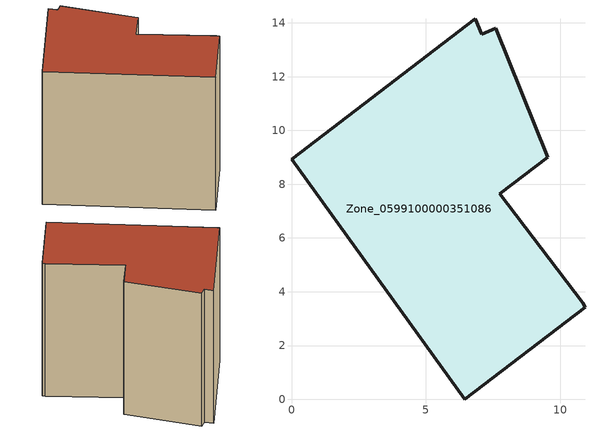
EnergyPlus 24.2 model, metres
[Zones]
Zone_0599100000351086
 floor ground (C_G): 7.07,13.58 7.59,13.81 9.54,9.01 7.75,7.64 10.83,3.59 10.91,3.41 6.44,0 0,8.93 6.84,14.15 z0
 wall outside (C_F): 6.84,14.15 0,8.93 6.44,0 10.91,3.41 10.83,3.59 7.75,7.64 9.54,9.01 7.59,13.81 7.07,13.58 6.84,14.15 z0:9.46
 roof outside (C_R): 10.91,3.41 10.83,3.59 7.75,7.64 9.54,9.01 7.59,13.81 7.07,13.58 6.84,14.15 0,8.93 6.44,0 z9.46
[BUILDING]
Pand.0599100000351086: North Axis=0; Terrain=City; Loads Convergence Tolerance Value=0.04; Temperature Convergence Tolerance Value=0.4; Solar Distribution=FullExterior; Maximum Number of Warmup Days=25; Minimum Number of Warmup Days=1
[Site:Location]
Rotterdam.The.Hague.AP_ZH_NLD Design_Conditions: Latitude=51.96; Longitude=4.45; Time Zone=1; Elevation=-4.5
[SITE:GROUNDTEMPERATURE:BUILDINGSURFACE]
18, 18, 18, 18, 18, 18, 18, 18, 18, 18, 18, 18
[MATERIAL] Thermal Absorptance=0.9; Solar Absorptance=0.7; Visible Absorptance=0.7
Name | Roughness | Thickness | Conductivity | Density | Specific Heat
G.TC.1992-2005 | MediumSmooth | 0.15 | 0.06 | 540 | 1210
F.TC.1992-2005 | Rough | 0.3 | 0.12 | 1920 | 840
R.TC.1992-2005 | MediumRough | 0.2 | 0.08 | 1500 | 1000
[CONSTRUCTION]
C_G: G.TC.1992-2005
C_F: F.TC.1992-2005
C_R: R.TC.1992-2005
[ZONE]
Zone_0599100000351086: Type=1; Multiplier=1; Ceiling Height=Autocalculate; Volume=Autocalculate; Floor Area=autocalculate; Part of Total Floor Area=Yes
[ZONEINFILTRATION:DESIGNFLOWRATE]
Infil_Zone_0599100000351086: Zone or ZoneList or Space or SpaceList=Zone_0599100000351086; Schedule=AlwaysOn; Design Flow Rate Calculation Method=Flow/Area; Flow Rate per Floor Area=0.0015; Constant Term Coefficient=1; Temperature Term Coefficient=0; Velocity Term Coefficient=0; Velocity Squared Term Coefficient=0
[HVACTEMPLATE:ZONE:IDEALLOADSAIRSYSTEM]
Zone_0599100000351086: Maximum Heating Supply Air Temperature=50; Minimum Cooling Supply Air Temperature=13; Maximum Heating Supply Air Humidity Ratio=0.0156; Minimum Cooling Supply Air Humidity Ratio=0.0077; Heating Limit=NoLimit; Cooling Limit=NoLimit; Dehumidification Control Type=ConstantSensibleHeatRatio; Cooling Sensible Heat Ratio=0.7; Dehumidification Setpoint=60; Humidification Control Type=None; Humidification Setpoint=30; Outdoor Air Method=None; Outdoor Air Flow Rate per Person=0.00944; Outdoor Air Flow Rate per Zone Floor Area=0; Outdoor Air Flow Rate per Zone=0; Demand Controlled Ventilation Type=None; Outdoor Air Economizer Type=NoEconomizer; Heat Recovery Type=None; Sensible Heat Recovery Effectiveness=0.7; Latent Heat Recovery Effectiveness=0.65
[ZONECONTROL:THERMOSTAT]
ThermostatControl_Zone_0599100000351086: Zone or ZoneList=Zone_0599100000351086; Control Type Schedule=DualSetpointControlType; Control 1=Thermostat_Zone_0599100000351086; Temperature Difference Between Cutout And Setpoint=0
[THERMOSTATSETPOINT:DUALSETPOINT]
Thermostat_Zone_0599100000351086: Heating Setpoint Temperature Schedule=HeatingSetpoint_Zone_0599100000351086; Cooling Setpoint Temperature Schedule=CoolingSetpoint_Zone_0599100000351086
[SCHEDULE:COMPACT]
HeatingSetpoint_Zone_0599100000351086: Through: 12/31, For: AllDays, Until: 24:00, 21
CoolingSetpoint_Zone_0599100000351086: Through: 12/31, For: AllDays, Until: 24:00, 24
DualSetpointControlType: Through: 12/31, For: AllDays, Until: 24:00, 4
AlwaysOn: Through: 12/31, For: AllDays, Until: 24:00, 1
